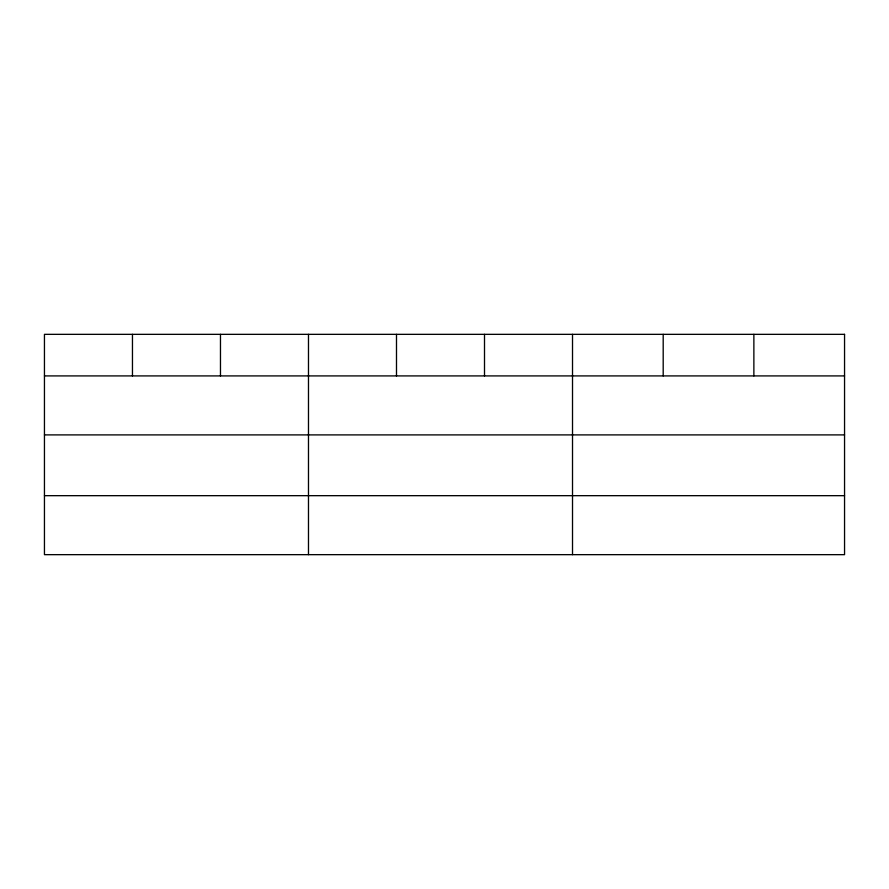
<?xml version="1.0" encoding="UTF-8"?>
<svg xmlns="http://www.w3.org/2000/svg" width="889" height="889" viewBox="0 0 889 889"><rect width="100%" height="100%" fill="white"/><g stroke="black" fill="none" stroke-linecap="round" stroke-linejoin="round"><path stroke-width="1.33" d="M44.45 375.914L844.55 375.914M44.45 434.899L844.55 434.899M44.45 495.673L844.55 495.673M753.872 334.342L753.872 375.914M663.194 334.342L663.194 375.914M572.516 334.342L572.516 554.658M484.505 334.342L484.505 375.914M396.494 334.342L396.494 375.914M308.483 334.342L308.483 554.658M220.472 334.342L220.472 375.914M132.461 334.342L132.461 375.914M844.55 334.342L44.45 334.342L44.45 554.658L844.55 554.658L844.55 334.342"/></g></svg>
